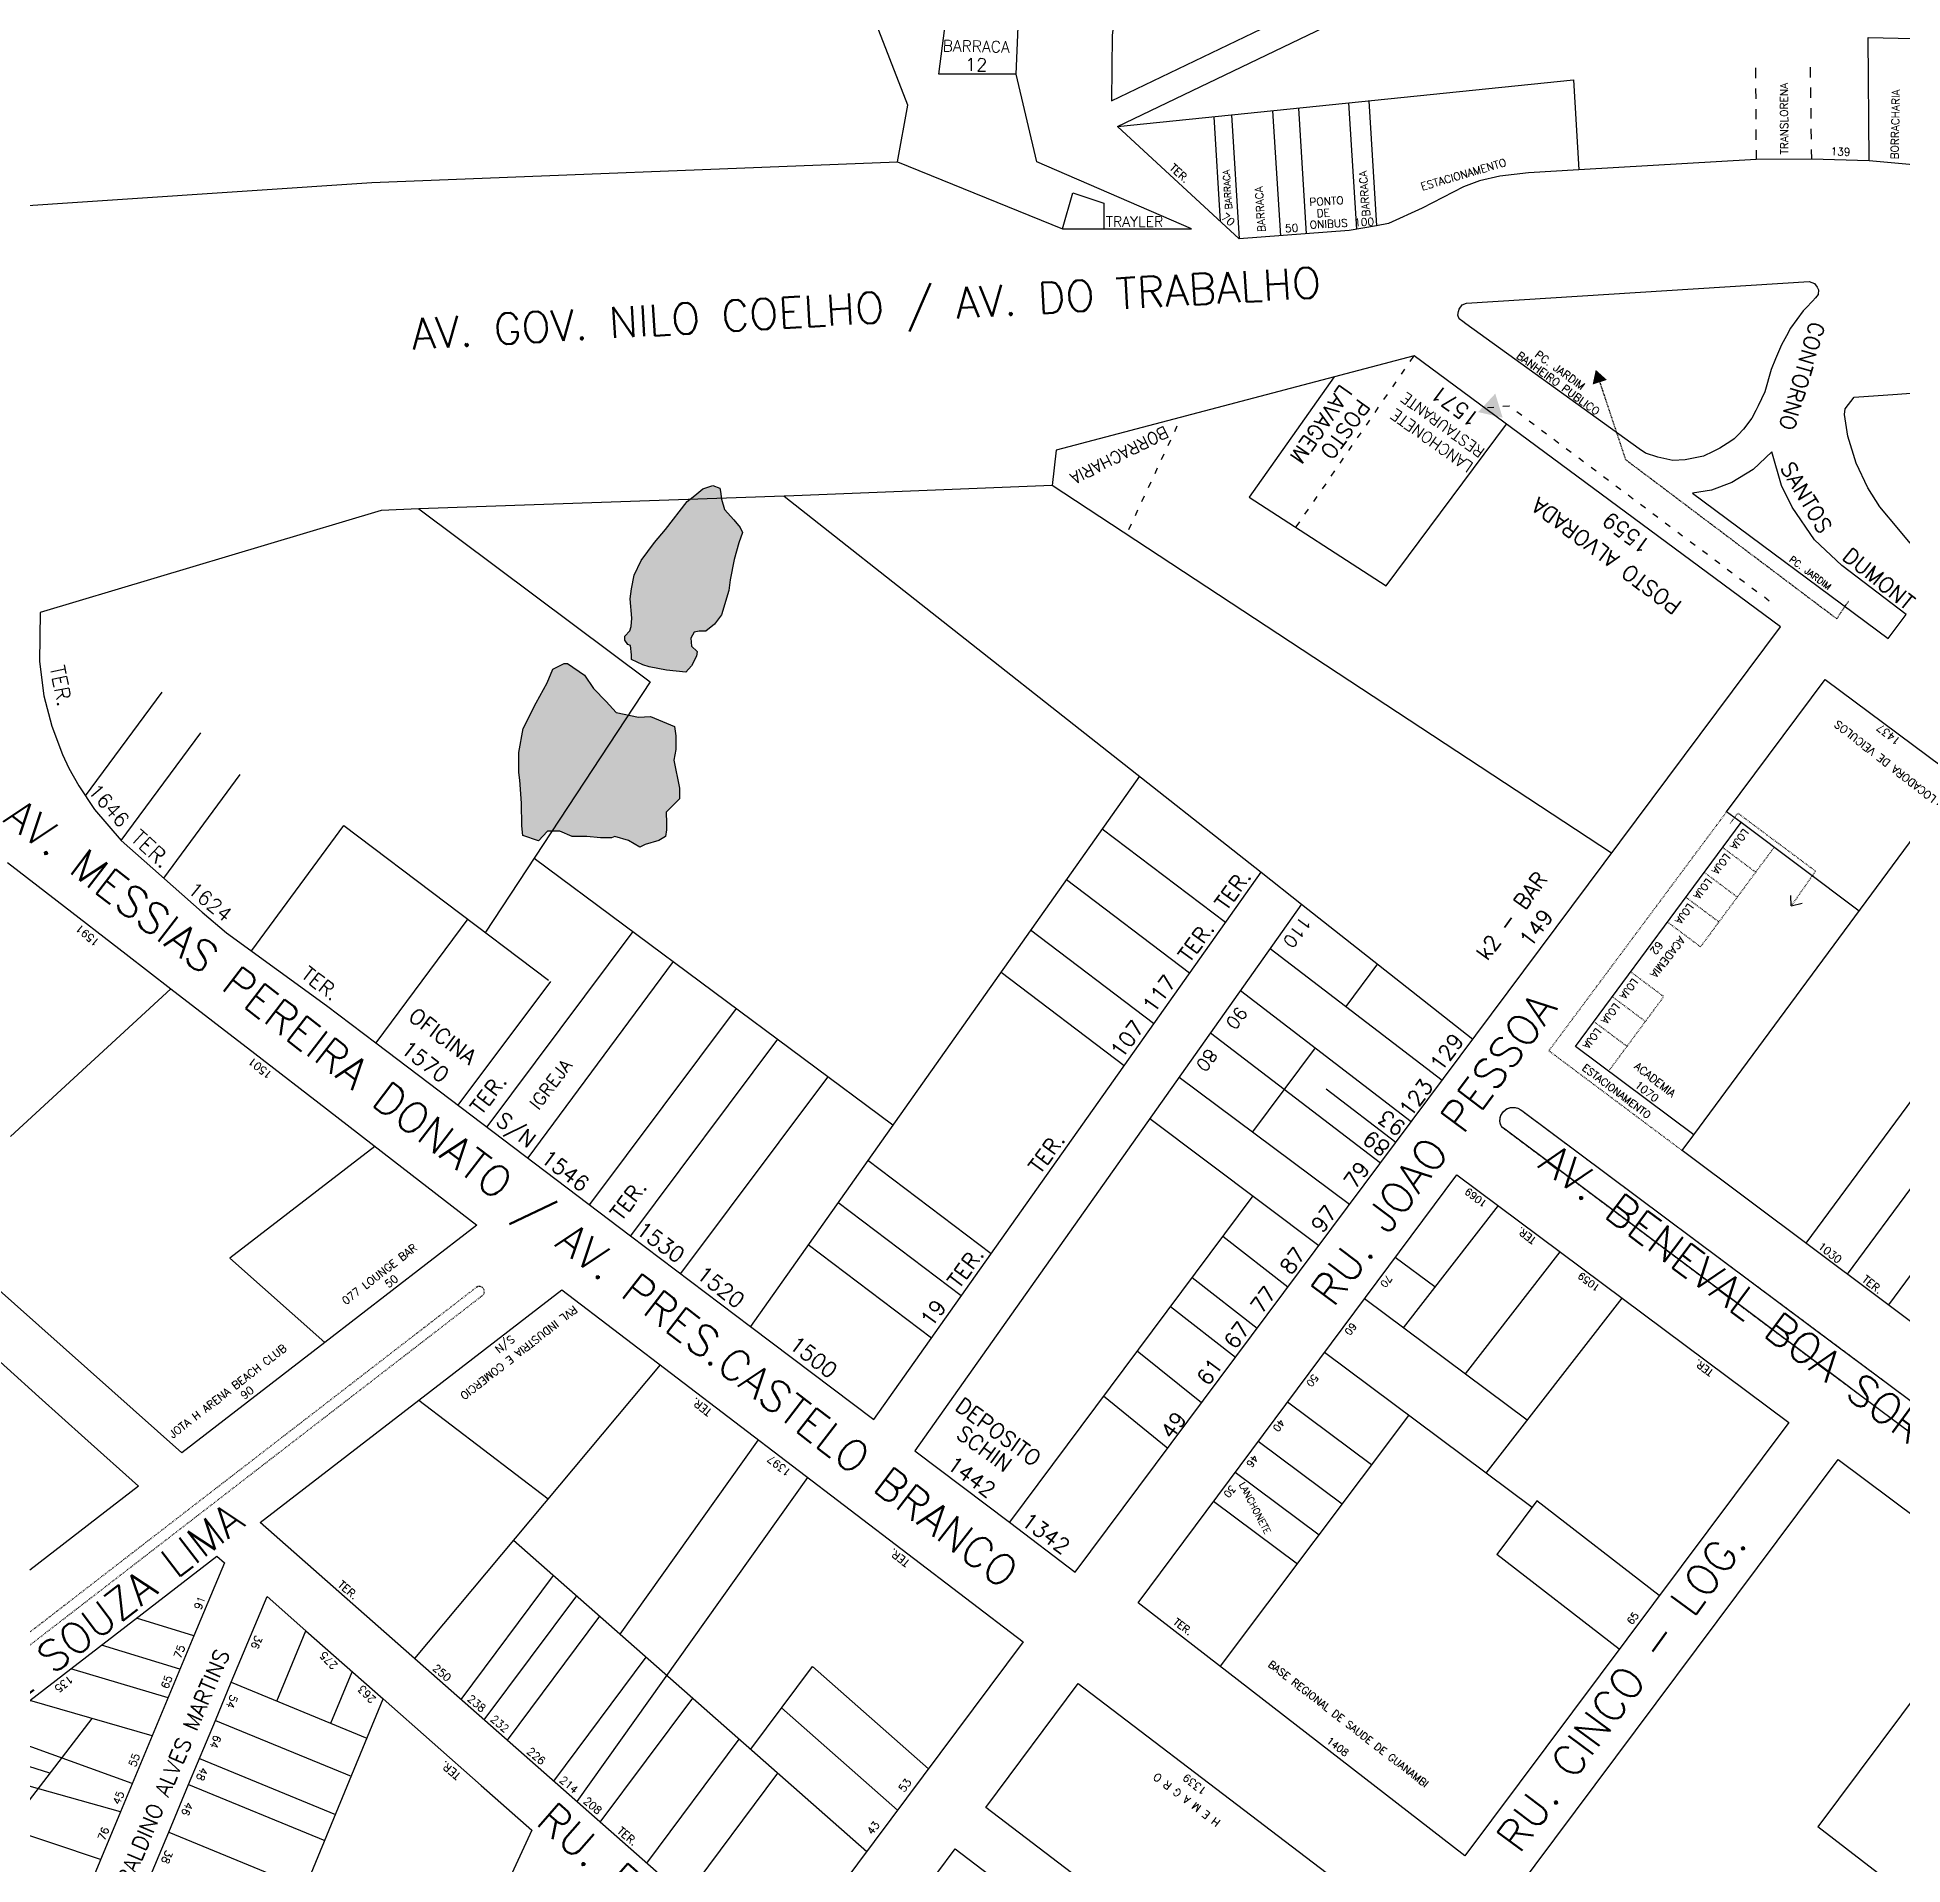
# Model space of a CAD drawing. Extents: x 714896 to 749292, y 8417558 to 8447149.
# Drawn here: x 738082.1 to 738444, y 8427568.7 to 8427923.2 of the extents above; entities that cross this region are included whole.
import ezdxf

# ---------------------------------------------------------------- set-up
doc = ezdxf.new("R2010")
doc.units = 0
doc.header["$MEASUREMENT"] = 0
doc.linetypes.add('ACAD_ISO03W100', pattern=[30, 12, -18])
doc.linetypes.add('DASHED', pattern=[0.75, 0.5, -0.25])
for name, color, linetype in [('LOTE', 7, 'CONTINUOUS'), ('NUM-PORTA', 7, 'CONTINUOUS'), ('QUADRA', 6, 'CONTINUOUS'), ('REFERENCIA', 7, 'CONTINUOUS'), ('TEXTO', 7, 'CONTINUOUS'), ('TEXTODERUA', 3, 'CONTINUOUS')]:
    doc.layers.add(name, color=color, linetype=linetype)
doc.styles.add('ROMANS', font='ROMANS.SHX', dxfattribs={"height": 1.5})

msp = doc.modelspace()

# ---------------------------------------------------------------- hatches: boundary and pattern name
at = {"layer": 'LOTE', "linetype": 'CONTINUOUS'}
msp.add_hatch(color=7, dxfattribs=at).paths.add_polyline_path([(738384.43, 8427858.65), (738383.82, 8427855.81), (738386.59, 8427856.71)])
h = msp.add_hatch(color=7, dxfattribs=at)
h.paths.add_polyline_path([(738364.94, 8427854.04), (738361.61, 8427850.46), (738366.37, 8427849.37)])
h.paths.add_polyline_path([(738362.14, 8427846.73), (738359.96, 8427853.84), (738358.76, 8427853.47), (738360.93, 8427846.36)], flags=9)
at = {"layer": 'REFERENCIA'}
h = msp.add_hatch(dxfattribs=at)
h.set_pattern_fill('FLEX', color=4, scale=2, style=0)
h.set_pattern_definition([(0, (738169.70916, 8427764.48604), (0, 0.5), [0.5, -0.5]), (45, (738170.20916, 8427764.48604), (3e-17, 0.5), [0.125, -0.4571068, 0.125, -0.7071068])])
h.paths.add_polyline_path([(738199.28, 8427821.65), (738197.92, 8427818.82), (738197.39, 8427816.19), (738197.13, 8427814.23), (738197.46, 8427810.47), (738197.34, 8427808.84), (738197.07, 8427808.01), (738196.1, 8427807), (738196.11, 8427806.19), (738196.68, 8427805.38), (738197.23, 8427805.21), (738197.38, 8427803.34), (738197.39, 8427802.49), (738199.6, 8427801.43), (738200.85, 8427801.07), (738204.17, 8427800.37), (738207.92, 8427800.04), (738209.03, 8427801.24), (738210, 8427803.14), (738210.14, 8427804), (738209.03, 8427805.03), (738208.89, 8427806.6), (738209.58, 8427807.8), (738210.55, 8427807.97), (738211.8, 8427807.97), (738213.47, 8427809.35), (738214.83, 8427811.13), (738216.29, 8427815.85), (738216.54, 8427817.95), (738217.31, 8427821.85), (738218.24, 8427825.11), (738218.91, 8427827.07), (738218.49, 8427828.05), (738217.23, 8427829.56), (738215.41, 8427831.57), (738214.84, 8427833.56), (738214.69, 8427835.04), (738214.54, 8427835.7), (738213.15, 8427836.21), (738211.22, 8427835.56), (738209.71, 8427834.26), (738208.2, 8427833.11), (738203.96, 8427827.7), (738201.89, 8427825.16)])
h = msp.add_hatch(dxfattribs=at)
h.set_pattern_fill('FLEX', color=4, scale=2, style=0)
h.set_pattern_definition([(0, (738154.87723, 8427725.4581), (0, 0.5), [0.5, -0.5]), (45, (738155.37723, 8427725.45808), (3e-17, 0.5), [0.125, -0.4571068, 0.125, -0.7071068])])
h.paths.add_polyline_path([(738196.8, 8427767.35), (738198.99, 8427766.04), (738200.07, 8427766.56), (738202.67, 8427767.35), (738203.97, 8427768.13), (738204.17, 8427769.43), (738204.17, 8427770.73), (738204.15, 8427772.82), (738206.73, 8427775.42), (738206.71, 8427777.5), (738205.58, 8427782.95), (738205.99, 8427785.03), (738205.97, 8427787.63), (738205.74, 8427789.44), (738201.07, 8427791.44), (738198.77, 8427791.3), (738194.43, 8427792.19), (738192.46, 8427794.31), (738190.04, 8427796.86), (738188.27, 8427799.42), (738184.97, 8427801.68), (738184.31, 8427801.66), (738182.14, 8427800.58), (738181.07, 8427797.95), (738178.93, 8427794.05), (738176.36, 8427789.1), (738175.53, 8427784.42), (738175.57, 8427780.53), (738175.72, 8427779.05), (738176.06, 8427774.58), (738176.1, 8427770.17), (738176.34, 8427768.35), (738179.39, 8427767.31), (738181.12, 8427769.15), (738183.51, 8427769.16), (738185.92, 8427768.11), (738188.75, 8427768.12), (738191.36, 8427767.87), (738193.53, 8427767.87), (738194.19, 8427768.13)])

# ---------------------------------------------------------------- linework, layer by layer
at = {"layer": 'LOTE', "color": 7}
for p, q in [((738437.45, 8427899.17), (738437.26, 8427923.14)), ((738437.26, 8427923.14), (738481.98, 8427922.1)), ((738415.41, 8427917.25), (738415.42, 8427915.25)), ((738426.02, 8427917.39), (738426.04, 8427915.39)), ((738291.64, 8427905.83, 522.86), (738380.1, 8427914.88, 523.26)), ((738380.1, 8427914.88), (738381.17, 8427897.45)), ((738415.44, 8427913.25), (738415.45, 8427911.25)), ((738426.07, 8427913.39), (738426.09, 8427911.39)), ((738336.48, 8427910.42), (738338, 8427885.93)), ((738340.4, 8427910.82), (738341.9, 8427886.62)), ((738310.35, 8427907.75), (738311.6, 8427887.46)), ((738313.8, 8427908.1), (738315.28, 8427884.07)), ((738321.76, 8427908.91), (738323.26, 8427884.67)), ((738326.74, 8427909.42), (738328.25, 8427885.04)), ((738415.46, 8427909.25), (738415.48, 8427907.25)), ((738426.12, 8427909.39), (738426.15, 8427907.39)), ((738415.49, 8427905.25), (738415.5, 8427903.25)), ((738426.17, 8427905.39), (738426.2, 8427903.39)), ((738415.52, 8427901.25), (738415.53, 8427899.46)), ((738426.22, 8427901.39), (738426.25, 8427899.53)), ((738333.72, 8427857.29), (738317.19, 8427833.95)), ((738343.8, 8427816.74), (738367.14, 8427848.1)), ((738227.01, 8427834.17), (738319.52, 8427761.23)), ((738387.49, 8427764.92), (738278.97, 8427836.24)), ((738317.19, 8427833.95), (738343.8, 8427816.74)), ((738156.16, 8427831.67), (738201, 8427798.16)), ((738201, 8427798.16), (738169.05, 8427749.55)), ((738295.94, 8427779.82), (738220.46, 8427673.11)), ((738178.49, 8427763.9), (738248.1, 8427712.18)), ((738327.38, 8427755.03), (738360.59, 8427728.85)), ((738165.68, 8427752.18), (738147.78, 8427728.11)), ((738197.63, 8427749.68), (738169.31, 8427711.82)), ((738205.46, 8427743.86), (738177.28, 8427705.78)), ((738321.28, 8427746.41), (738354.61, 8427720.84)), ((738342.12, 8427743.41), (738335.96, 8427735.15)), ((738181.66, 8427740.01), (738163.73, 8427716.04)), ((738315.5, 8427738.24), (738348.63, 8427712.82)), ((738217.7, 8427734.77), (738189.25, 8427696.73)), ((738225.73, 8427728.8), (738197.22, 8427690.7)), ((738309.72, 8427730.07), (738342.65, 8427704.8)), ((738329.98, 8427727.13), (738317.84, 8427710.86)), ((738235.41, 8427721.47), (738206.91, 8427683.37)), ((738303.64, 8427721.47), (738336.67, 8427696.79)), ((738332.15, 8427719.17), (738345.64, 8427708.81)), ((738297.95, 8427713.43), (738330.69, 8427688.77)), ((738317.91, 8427698.4), (738270.7, 8427635.1)), ((738312.11, 8427690.62), (738324.72, 8427680.76)), ((738306.13, 8427682.6), (738318.74, 8427672.74)), ((738301.95, 8427676.99), (738314.55, 8427667.13)), ((738295.51, 8427668.37), (738307.98, 8427658.31)), ((738202.95, 8427665.64), (738155.33, 8427608.68)), ((738156.16, 8427658.8), (738181.24, 8427639.68)), ((738288.98, 8427659.61), (738301.4, 8427649.49)), ((738348.13, 8427655.84, 0.82), (738311.59, 8427607.17)), ((738373.03, 8427639.26), (738365.22, 8427628.86, -0.17)), ((738396.75, 8427620.89), (738373.03, 8427639.26)), ((738388.97, 8427610.48), (738365.22, 8427628.86, 0.34)), ((738463.05, 8427623.7), (738427.51, 8427576.02, 3.28))]:
    msp.add_line(p, q, dxfattribs=at)
at = {"layer": 'LOTE', "color": 7, "linetype": 'ACAD_ISO03W100', "ltscale": 0.1}
for p, q in [((738326.32, 8427828.17), (738349.19, 8427861.37)), ((738293.86, 8427827.69), (738304.04, 8427849.46))]:
    msp.add_line(p, q, dxfattribs=at)
at = {"layer": 'LOTE', "color": 7}
for points in [[(738249, 8427899), (738251, 8427910), (738244, 8427928), (738258.8, 8427998.44), (738275, 8428040)], [(738272, 8427916), (738257, 8427916), (738260, 8427939), (738273, 8427939)], [(738281, 8427886), (738283, 8427893), (738289, 8427891), (738289, 8427886)], [(738108.03, 8427738.61), (738076.94, 8427709.95)], [(738147.61, 8427708.03), (738119.49, 8427686.32)], [(738137.89, 8427669.97), (738119.49, 8427686.32)], [(738195.22, 8427613.38), (738222.04, 8427651.09)], [(738186.84, 8427580.91), (738231.58, 8427643.82)], [(738174.51, 8427631.63), (738243.04, 8427571.24)], [(738164.33, 8427600.75), (738182.27, 8427624.79)], [(738168.83, 8427596.78), (738186.77, 8427620.83)], [(738112.51, 8427613.06), (738101.36, 8427616.5)], [(738173.33, 8427592.81), (738191.27, 8427616.86)], [(738109.81, 8427606.6), (738094.61, 8427611.29)], [(738107.5, 8427601.06), (738088.62, 8427606.66)], [(738182.34, 8427584.88), (738200.27, 8427608.93)], [(738220.53, 8427591.08), (738232.49, 8427607.11)], [(738232.49, 8427607.11), (738254.99, 8427587.27)], [(738104.42, 8427593.67), (738080.71, 8427600.55)], [(738191.34, 8427576.95), (738209.28, 8427600.99)], [(738226.51, 8427599.09), (738249.02, 8427579.26)], [(738092.74, 8427597.06), (738064.54, 8427560.38)], [(738084.56, 8427586.43), (738068.83, 8427591.39)], [(738100.57, 8427584.44), (738072.79, 8427594.44)], [(738200.34, 8427569.01), (738218.28, 8427593.06)], [(738098.26, 8427578.91), (738064.88, 8427588.33)], [(738207.85, 8427562.4), (738225.78, 8427586.45)], [(738094.42, 8427569.68), (738056.96, 8427582.22)], [(738107.65, 8427575.02), (738166.67, 8427550.67)]]:
    msp.add_lwpolyline(points, dxfattribs=at)
at = {"layer": 'LOTE', "color": 7, "linetype": 'DASHED', "ltscale": 0.3}
msp.add_lwpolyline([(738433.46, 8427813.81), (738431.16, 8427810.37), (738390.27, 8427841.19), (738385.11, 8427856.68)], dxfattribs=at)
at = {"layer": 'LOTE', "color": 7, "linetype": 'ACAD_ISO03W100', "ltscale": 0.1, "flags": 128}
for points in [[(738367.63, 8427851.62), (738362.9, 8427851.23)], [(738418.09, 8427813.81), (738367.63, 8427851.62)]]:
    msp.add_lwpolyline(points, dxfattribs=at)
at = {"layer": 'LOTE', "color": 7, "flags": 128}
for points in [[(738091.48, 8427776), (738106.34, 8427796.11)], [(738098.44, 8427767.37), (738113.85, 8427788.22)], [(738106.66, 8427760.06), (738121.52, 8427780.16)], [(738123.73, 8427746.04), (738141.63, 8427770.27)], [(738141.63, 8427770.27), (738181.32, 8427740.28)], [(738312.59, 8427751.43), (738288.67, 8427769.53)], [(738305.66, 8427741.64), (738281.74, 8427759.74)], [(738298.67, 8427731.88), (738274.81, 8427749.94)], [(738292.97, 8427723.67), (738269.1, 8427741.73)], [(738267.14, 8427687.18), (738243.22, 8427705.28)], [(738261.37, 8427679.01), (738237.44, 8427697.12)], [(738365.47, 8427696.54), (738347.06, 8427672.85)], [(738255.59, 8427670.85), (738231.67, 8427688.95)], [(738353.2, 8427680.75), (738345.52, 8427686.48)], [(738377.49, 8427687.57), (738359.08, 8427663.88)], [(738371.11, 8427654.91), (738339.55, 8427678.45)], [(738389.51, 8427678.6), (738363.13, 8427644.65)], [(738372.07, 8427637.98), (738331.79, 8427668.02)], [(738340.92, 8427646.24), (738324.63, 8427658.4)], [(738335.25, 8427638.62), (738318.96, 8427650.77)], [(738330.78, 8427632.6), (738314.49, 8427644.75)], [(738326.6, 8427626.98), (738310.31, 8427639.14)]]:
    msp.add_lwpolyline(points, dxfattribs=at)
at = {"layer": 'LOTE', "color": 7, "linetype": 'CONTINUOUS', "flags": 128}
for points in [[(738403.42, 8427710.25), (738454.58, 8427779.48)], [(738435.54, 8427753.66), (738412.61, 8427770.82)], [(738478.65, 8427761.57), (738425.19, 8427689.24)], [(738431.96, 8427748.84), (738431.94, 8427748.85)], [(738494.69, 8427749.63), (738441.2, 8427677.26)], [(738459.94, 8427719.44), (738433.19, 8427683.25)]]:
    msp.add_lwpolyline(points, dxfattribs=at)
at = {"layer": 'LOTE', "color": 7, "linetype": 'ACAD_ISO03W100', "ltscale": 0.01, "flags": 128}
for points in [[(738401.17, 8427707.22), (738375.33, 8427726.56), (738409.81, 8427772.92)], [(738404.75, 8427746.72), (738419.02, 8427766.02)], [(738415.45, 8427761.2), (738409.05, 8427765.99)], [(738411.87, 8427756.39), (738405.48, 8427761.17)], [(738408.29, 8427751.57), (738401.91, 8427756.34)], [(738404.71, 8427746.76), (738398.35, 8427751.52)], [(738397.54, 8427737.13), (738391.21, 8427741.87)], [(738386.92, 8427722.6), (738397.62, 8427737.07)], [(738393.96, 8427732.32), (738387.65, 8427737.04)], [(738390.38, 8427727.5), (738384.08, 8427732.22)]]:
    msp.add_lwpolyline(points, dxfattribs=at)
at = {"layer": 'LOTE', "color": 5, "linetype": 'ACAD_ISO03W100', "ltscale": 0.01, "flags": 128}
msp.add_lwpolyline([(738410.56, 8427770.72), (738411.98, 8427772.67), (738427.07, 8427761.41), (738422.36, 8427754.7)], dxfattribs=at)
at = {"layer": 'LOTE', "color": 5, "linetype": 'CONTINUOUS', "flags": 128}
for points in [[(738422.36, 8427754.7), (738422.24, 8427756.7)], [(738422.36, 8427754.7), (738424.48, 8427755.17)]]:
    msp.add_lwpolyline(points, dxfattribs=at)
at = {"layer": 'LOTE', "color": 7, "linetype": 'ACAD_ISO03W100', "ltscale": 0.005, "elevation": 537.31}
msp.add_lwpolyline([(738542.82, 8427579.81), (738438.96, 8427657.31), (738428.77, 8427664.91), (738366.53, 8427711.53), (738366.23, 8427711.75), (738365.97, 8427712.29), (738365.85, 8427712.94), (738365.89, 8427713.58), (738366.01, 8427713.99), (738366.45, 8427714.73), (738367.26, 8427715.36), (738367.94, 8427715.57), (738368.65, 8427715.59), (738368.98, 8427715.53), (738369.29, 8427715.43), (738369.74, 8427715.2), (738370.06, 8427714.95), (738431.17, 8427669.36), (738441.54, 8427661.62), (738545.92, 8427583.74)], dxfattribs=at)
msp.add_lwpolyline([(738366.23, 8427711.75), (738366.23, 8427711.75), (738366.23, 8427711.75)], close=True, dxfattribs=at)
at = {"layer": 'LOTE', "color": 7, "linetype": 'ACAD_ISO03W100', "ltscale": 0.01}
msp.add_lwpolyline([(738074.49, 8427606.49), (738111.78, 8427635.28), (738168.31, 8427678.95), (738168.31, 8427678.95), (738168.49, 8427679.07), (738168.67, 8427679.26), (738168.78, 8427679.46), (738168.85, 8427679.68), (738168.86, 8427679.88), (738168.82, 8427680.13), (738168.72, 8427680.36), (738168.58, 8427680.54), (738168.4, 8427680.69), (738168.19, 8427680.79), (738167.98, 8427680.84), (738167.74, 8427680.84), (738167.51, 8427680.79), (738167.32, 8427680.69), (738110.55, 8427636.86), (738073.5, 8427608.23)], dxfattribs=at)
at = {"layer": 'LOTE', "color": 7, "elevation": 523.22}
for points in [[(738128.59, 8427600.43), (738134.2, 8427614.06)], [(738139.08, 8427596.11), (738143.2, 8427606.12)], [(738119.77, 8427604.06), (738146.07, 8427593.22)], [(738122.68, 8427536.38), (738149.2, 8427600.83)], [(738116.69, 8427596.68), (738142.99, 8427585.84)], [(738113.61, 8427589.3), (738140, 8427578.42)], [(738111.5, 8427584.25), (738137.9, 8427573.37)]]:
    msp.add_lwpolyline(points, dxfattribs=at)
at = {"layer": 'LOTE', "color": 7, "elevation": 533.16, "flags": 128}
msp.add_lwpolyline([(738475.23, 8427539.23), (738427.51, 8427576.02)], dxfattribs=at)
at = {"layer": 'QUADRA', "color": 6}
for points in [[(738249, 8427899), (738281, 8427886), (738306, 8427886), (738276, 8427899), (738272, 8427916), (738273, 8427939), (738287, 8427978), (738318, 8428036), (738299, 8428058), (738279, 8428077), (738207, 8428164), (738161, 8428178), (738146.09, 8428161.49), (738133, 8428147), (738126, 8428140), (738105, 8428119), (738099, 8428114), (738002, 8428193), (737912, 8428095), (737804.78, 8427987.78), (737937.17, 8427887.22), (737997, 8427885), (738147, 8427895)], [(738415.49, 8427850.78), (738414.73, 8427849.27), (738414.73, 8427849.27), (738413.09, 8427847.13), (738412.04, 8427846.03), (738411.29, 8427845.24), (738410.66, 8427844.83), (738408.5, 8427843.43), (738407.2, 8427842.82), (738405.33, 8427841.93), (738404.03, 8427841.67), (738401.75, 8427841.21), (738399.4, 8427841.1), (738396.47, 8427841.69), (738394.05, 8427842.49), (738392.87, 8427843.32), (738392.87, 8427843.32), (738359.24, 8427867.6), (738358.64, 8427868.04), (738357.93, 8427868.56), (738357.67, 8427869.26), (738357.81, 8427869.95), (738357.91, 8427870.44), (738358.52, 8427871.26), (738359.35, 8427871.56), (738425.83, 8427875.8), (738426.87, 8427875.43), (738427.4, 8427874.71), (738427.65, 8427874.19), (738427.54, 8427873.24), (738427.06, 8427872.59), (738426.5, 8427872), (738425.25, 8427870.69), (738424.69, 8427870.11), (738422.23, 8427866.71), (738421.41, 8427865.23), (738420.44, 8427863.49), (738419.28, 8427860.81), (738418.42, 8427858.73), (738417.21, 8427854.38), (738416.59, 8427853.05), (738415.94, 8427851.66), (738415.49, 8427850.78)], [(738403.2, 8427834.72), (738441.12, 8427806.51), (738444.63, 8427811.19), (738432.18, 8427820.73), (738432.18, 8427820.73), (738426.87, 8427825.69), (738422.5, 8427831.99), (738420.45, 8427836.2), (738418.57, 8427842.75), (738414.98, 8427839.34), (738410.82, 8427836.83), (738406.87, 8427835.34), (738403.2, 8427834.72)], [(738357.45, 8427702.52), (738421.85, 8427654.48), (738359.03, 8427570.43), (738295.68, 8427619.48), (738357.45, 8427702.52)], [(738273.39, 8427611.94), (738225.1, 8427547.19), (738125.4, 8427635.06), (738156.16, 8427658.8), (738183.86, 8427680.19), (738183.86, 8427680.19)], [(738431.47, 8427647.3), (738535.14, 8427569.82), (738471.71, 8427483.78), (738368.64, 8427563.25), (738431.47, 8427647.3)], [(738086.72, 8427551.22), (738084.5, 8427552.13), (738073.16, 8427556.82), (738061.76, 8427561.53), (738053.19, 8427565.07), (738041.13, 8427570), (738049.32, 8427576.32), (738064.88, 8427588.33), (738080.71, 8427600.55), (738088.62, 8427606.66), (738102.46, 8427617.34), (738116.97, 8427628.55), (738118.43, 8427627.25), (738112.52, 8427613.09), (738104.42, 8427593.67), (738098.26, 8427578.91), (738090.57, 8427560.45), (738086.72, 8427551.22)], [(738284.04, 8427603.83), (738284.04, 8427603.83), (738356.35, 8427548.71), (738396.11, 8427518.4), (738377.81, 8427494.63), (738266.14, 8427579.75)], [(738371.71, 8427486.7), (738340.2, 8427445.76), (738285.6, 8427493.88), (738235.26, 8427538.24), (738260.17, 8427571.73), (738371.71, 8427486.7)]]:
    msp.add_lwpolyline(points, close=True, dxfattribs=at)
at = {"layer": 'QUADRA', "color": 6, "linetype": 'CONTINUOUS'}
for points in [[(738337.39, 8427933.39), (738300.29, 8427966.98), (738295.1, 8427954.51), (738293.72, 8427949.07), (738290.61, 8427923.49), (738290.51, 8427910.83), (738337.39, 8427933.39)], [(738319.52, 8427761.23), (738327.38, 8427755.03), (738252.36, 8427648.98), (738270.7, 8427635.1), (738283.46, 8427625.45), (738283.46, 8427625.45), (738420.23, 8427808.83), (738349.19, 8427861.37), (738279.78, 8427843.05), (738278.97, 8427836.24), (738228.91, 8427834.24), (738156.16, 8427831.67), (738148.86, 8427831.39), (738082.68, 8427811.58), (738082.54, 8427802.07), (738083.44, 8427795.41), (738084.95, 8427789.55), (738087.03, 8427784.02), (738088.29, 8427781.37), (738090.18, 8427777.94), (738093.22, 8427773.4), (738098.44, 8427767.37), (738102.9, 8427763.4), (738114.09, 8427753.45), (738118.87, 8427749.47), (738138.22, 8427735.34), (738147.78, 8427728.11), (738197.22, 8427690.7), (738220.46, 8427673.11), (738244.39, 8427655.01)]]:
    msp.add_lwpolyline(points, close=True, dxfattribs=at)
msp.add_lwpolyline([(738447.41, 8427898.29), (738437.45, 8427899.17), (738426.25, 8427899.53), (738415.53, 8427899.46), (738381.17, 8427897.45), (738371.4, 8427896.88), (738365.82, 8427896.25), (738361.91, 8427895.29), (738358.77, 8427894.17), (738350.76, 8427890.03), (738344.24, 8427887.02), (738341.9, 8427886.62), (738336.6, 8427885.66), (738315.28, 8427884.07), (738291.64, 8427905.83), (738346.26, 8427932.11)], dxfattribs=at)
at = {"layer": 'QUADRA', "color": 6}
msp.add_lwpolyline([(738445.39, 8427825.01), (738443.19, 8427827.66), (738439.51, 8427832.08), (738437.22, 8427835.78), (738434.93, 8427840.52), (738433.35, 8427845.8), (738432.65, 8427850.01), (738432.82, 8427851.07), (738434.58, 8427853.35), (738442.97, 8427853.94), (738448.95, 8427854.37)], dxfattribs=at)
at = {"layer": 'QUADRA', "color": 6, "flags": 128}
msp.add_lwpolyline([(738412.61, 8427770.82), (738409.81, 8427772.92), (738409.81, 8427772.92), (738428.91, 8427798.59), (738428.91, 8427798.59), (738607.45, 8427665.71), (738553.28, 8427593.36), (738401.17, 8427707.22), (738401.17, 8427707.22), (738403.42, 8427710.25), (738380.52, 8427727.39), (738380.52, 8427727.39), (738412.61, 8427770.82)], close=True, dxfattribs=at)
at = {"layer": 'QUADRA'}
for points in [[(738076.38, 8427763.06), (738085.97, 8427755.65), (738099.35, 8427745.32), (738108.03, 8427738.61), (738124.31, 8427726.03), (738138.21, 8427715.3), (738151.41, 8427705.09), (738167.39, 8427692.74), (738157.51, 8427685.12), (738137.89, 8427669.97), (738110.19, 8427648.58), (738059.37, 8427693.76)], [(738070.1, 8427670.54), (738082.41, 8427659.46), (738091.34, 8427651.42), (738101.77, 8427642.08), (738093.84, 8427635.96), (738080.72, 8427625.83)]]:
    msp.add_lwpolyline(points, dxfattribs=at)
at = {"layer": 'QUADRA', "color": 6, "elevation": 537.31}
msp.add_lwpolyline([(738542.82, 8427579.81), (738438.96, 8427657.31), (738428.77, 8427664.91), (738366.53, 8427711.53), (738366.23, 8427711.75), (738365.97, 8427712.29), (738365.85, 8427712.94), (738365.89, 8427713.58), (738366.01, 8427713.99), (738366.45, 8427714.73), (738367.26, 8427715.36), (738367.94, 8427715.57), (738368.65, 8427715.59), (738368.98, 8427715.53), (738369.29, 8427715.43), (738369.74, 8427715.2), (738370.06, 8427714.95), (738431.17, 8427669.36), (738441.54, 8427661.62), (738545.92, 8427583.74)], dxfattribs=at)
at = {"layer": 'QUADRA', "color": 6, "elevation": 523.22}
msp.add_lwpolyline([(738154.11, 8427523.43), (738146.2, 8427526.69), (738137.47, 8427530.29), (738130.07, 8427533.33), (738122.68, 8427536.38), (738115.28, 8427539.43), (738106.26, 8427543.15), (738096.1, 8427547.33), (738101.72, 8427560.81), (738107.65, 8427575.02), (738111.5, 8427584.25), (738116.69, 8427596.68), (738119.77, 8427604.06), (738126.7, 8427620.68), (738134.2, 8427614.06), (738149.2, 8427600.83), (738168.26, 8427584.02), (738178.06, 8427575.38), (738173.8, 8427566.13), (738169.59, 8427557.01), (738166.67, 8427550.67), (738162.62, 8427541.89), (738158.3, 8427532.51), (738154.11, 8427523.43)], close=True, dxfattribs=at)
at = {"layer": 'REFERENCIA', "elevation": 518.35}
msp.add_lwpolyline([(738207.92, 8427800.04), (738204.17, 8427800.37), (738200.85, 8427801.07), (738199.6, 8427801.43), (738197.39, 8427802.49), (738197.38, 8427803.34), (738197.23, 8427805.21), (738196.68, 8427805.38), (738196.11, 8427806.19), (738196.1, 8427807), (738197.07, 8427808.01), (738197.34, 8427808.84), (738197.46, 8427810.47), (738197.13, 8427814.23), (738197.39, 8427816.19), (738197.92, 8427818.82), (738199.28, 8427821.65), (738201.89, 8427825.16), (738203.96, 8427827.7), (738208.2, 8427833.11), (738209.71, 8427834.26), (738211.22, 8427835.56), (738213.15, 8427836.21), (738214.54, 8427835.7), (738214.69, 8427835.04), (738214.84, 8427833.56), (738215.41, 8427831.57), (738217.23, 8427829.56), (738218.49, 8427828.05), (738218.91, 8427827.07), (738218.24, 8427825.11), (738217.31, 8427821.85), (738216.54, 8427817.95), (738216.29, 8427815.85), (738214.83, 8427811.13), (738213.47, 8427809.35), (738211.8, 8427807.97), (738210.55, 8427807.97), (738209.58, 8427807.8), (738208.89, 8427806.6), (738209.03, 8427805.03), (738210.14, 8427804), (738210, 8427803.14), (738209.03, 8427801.24), (738207.92, 8427800.04)], close=True, dxfattribs=at)
at = {"layer": 'REFERENCIA', "elevation": 518.99}
msp.add_lwpolyline([(738198.99, 8427766.04), (738196.8, 8427767.35), (738194.19, 8427768.13), (738193.53, 8427767.87), (738191.36, 8427767.87), (738188.75, 8427768.12), (738185.92, 8427768.11), (738183.51, 8427769.16), (738181.12, 8427769.15), (738179.39, 8427767.31), (738176.34, 8427768.35), (738176.1, 8427770.17), (738176.06, 8427774.58), (738175.72, 8427779.05), (738175.57, 8427780.53), (738175.53, 8427784.42), (738176.36, 8427789.1), (738178.93, 8427794.05), (738181.07, 8427797.95), (738182.14, 8427800.58), (738184.31, 8427801.66), (738184.97, 8427801.68), (738188.27, 8427799.42), (738190.04, 8427796.86), (738192.46, 8427794.31), (738194.43, 8427792.19), (738198.77, 8427791.3), (738201.07, 8427791.44), (738205.74, 8427789.44), (738205.97, 8427787.63), (738205.99, 8427785.03), (738205.58, 8427782.95), (738206.71, 8427777.5), (738206.73, 8427775.42), (738204.15, 8427772.82), (738204.17, 8427770.73), (738204.17, 8427769.43), (738203.97, 8427768.13), (738202.67, 8427767.35), (738200.07, 8427766.56), (738198.99, 8427766.04)], dxfattribs=at)

# ---------------------------------------------------------------- texts
at = {"layer": 'NUM-PORTA', "color": 7, "style": 'ROMANS'}
for s, height, rotation, p in [('12', 2.5, 358.8207, (738262.08, 8427916.65)), ('139', 1.5, 358.2313, (738429.96, 8427900.29)), ('70', 1.5, 319.5056, (738311.65, 8427888.07)), ('100', 1.5, 3.087, (738337.61, 8427886.47)), ('50', 1.5, 3.087, (738324.2, 8427885.34)), ('1571', 3, 143.5471, (738362.21, 8427849.75)), ('1559', 3, 143.5471, (738395.43, 8427825.18)), ('1437', 1.5, 141.8846, (738443.69, 8427786.92)), ('1591', 1.5, 139.6326, (738094.34, 8427747.82)), ('110', 2.5, 233.3611, (738327.44, 8427752.89)), ('149', 3, 53.3611, (738371.78, 8427746.4)), ('117', 3, 53.9397, (738298.7, 8427733.63)), ('107', 3, 53.9397, (738292.48, 8427724.83)), ('90', 2.5, 233.3611, (738315.05, 8427735.36)), ('129', 3, 53.3611, (738354.43, 8427722.3)), ('80', 2.5, 233.3611, (738309.27, 8427727.19)), ('123', 3, 53.3611, (738348.47, 8427713.48)), ('93', 3, 143.3611, (738347.8, 8427712.22)), ('89', 3, 143.3611, (738344.84, 8427708.26)), ('79', 3, 53.3611, (738337.72, 8427699.52)), ('1069', 1.389, 142.3113, (738363.48, 8427697.17)), ('97', 3, 53.3611, (738331.37, 8427691)), ('1530', 3, 323.8223, (738197.98, 8427691.28)), ('87', 3, 53.9397, (738325.34, 8427682.89)), ('1520', 3, 322.1318, (738209.7, 8427682.72)), ('70', 1.389, 232.3113, (738343.98, 8427683.23)), ('1059', 1.389, 142.3113, (738385.4, 8427680.82)), ('19', 3, 53.9397, (738255.62, 8427672.72)), ('77', 3, 53.9397, (738319.64, 8427675.32)), ('S/N', 1.5, 217.9897, (738174.01, 8427671.51)), ('67', 3, 53.9397, (738314.49, 8427668.43)), ('60', 1.389, 232.3113, (738337.07, 8427673.95)), ('1500', 3, 322.1318, (738227.68, 8427669.12)), ('61', 3, 53.9397, (738309.22, 8427661.35)), ('50', 1.389, 232.3113, (738329.65, 8427663.96)), ('49', 3, 54.1607, (738302.23, 8427650.99)), ('40', 1.389, 232.3113, (738323.17, 8427655.25)), ('1397', 1.5, 141.8443, (738228.51, 8427645.05)), ('1442', 3, 323.4692, (738258.3, 8427645.76)), ('46', 1.389, 232.3113, (738318.02, 8427648.33)), ('30', 1.389, 232.3113, (738313.63, 8427642.44)), ('1342', 3, 323.4692, (738272.76, 8427634.82)), ('65', 1.389, 52.3113, (738391.43, 8427615.11)), ('36', 1.5, 247.5054, (738124.49, 8427613.31)), ('275', 1.5, 134.1708, (738140.52, 8427607.43)), ('250', 1.5, 319.3517, (738158.69, 8427606.59)), ('263', 1.5, 134.1708, (738147.94, 8427600.88)), ('54', 1.5, 247.5054, (738119.68, 8427601.77)), ('238', 1.5, 319.3517, (738165.41, 8427600.66)), ('232', 1.5, 319.3517, (738169.91, 8427596.7)), ('64', 1.5, 247.5054, (738116.5, 8427593.99)), ('226', 1.5, 319.3517, (738176.98, 8427590.46)), ('1408', 1.389, 322.3113, (738332.07, 8427592.48)), ('48', 1.5, 247.5054, (738113.89, 8427587.74)), ('214', 1.5, 319.3517, (738183.31, 8427584.89)), ('53', 1.5, 52.6515, (738250.27, 8427582.62)), ('1339', 1.5, 141.655, (738309.11, 8427583.27)), ('46', 1.5, 247.5054, (738111, 8427580.96)), ('208', 1.5, 319.3517, (738187.92, 8427580.83)), ('43', 1.5, 52.6515, (738244.1, 8427574.34)), ('38', 1.5, 247.5054, (738107.11, 8427571.64))]:
    msp.add_text(s, height=height, rotation=rotation, dxfattribs=at).set_placement(p)
at = {"layer": 'NUM-PORTA', "style": 'ROMANS'}
for s, height, rotation, p in [('1646', 2.8, 311.2468, (738091.81, 8427776.88)), ('1624', 2.8, 320.6978, (738111.02, 8427757.44)), ('62', 1.5, 232.3915, (738396.45, 8427747.95)), ('1501', 1.5, 141.6084, (738127.85, 8427722.16)), ('1570', 3, 322.2718, (738152.38, 8427726.43)), ('1070', 1.5, 321.8846, (738391.86, 8427719.66)), ('S/N', 3, 322.8558, (738170.84, 8427712.52)), ('1546', 3, 322.8558, (738179.54, 8427705.21)), ('1030', 1.5, 321.8846, (738427.37, 8427688.39)), ('50', 1.5, 37.8106, (738150.26, 8427680.48)), ('90', 1.5, 37.8106, (738122.29, 8427658.88)), ('91', 1.5, 68.7186, (738113.88, 8427618)), ('75', 1.5, 68.7186, (738109.94, 8427608.54)), ('135', 1.5, 218.4183, (738088.35, 8427605.51)), ('65', 1.5, 68.7186, (738107.48, 8427602.65)), ('55', 1.5, 68.7186, (738101.18, 8427587.52)), ('45', 1.5, 68.7186, (738098.12, 8427580.2)), ('76', 1.5, 68.7186, (738095.21, 8427573.21))]:
    msp.add_text(s, height=height, rotation=rotation, dxfattribs=at).set_placement(p)
at = {"layer": 'TEXTO', "style": 'ROMANS'}
for s, height, rotation, p in [('BARRACA', 2.2, 358.8207, (738257.73, 8427920.44)), ('TRANSLORENA', 1.5, 90.2039, (738421.74, 8427900.42)), ('BORRACHARIA', 1.5, 88.874, (738443.13, 8427899.47)), ('TER.', 1.5, 317.3505, (738301.62, 8427897.66)), ('ESTACIONAMENTO', 1.5, 16.3872, (738350.74, 8427893.41)), ('BARRACA', 1.3, 93.8351, (738313.89, 8427889.84)), ('BARRACA', 1.5, 94.4256, (738340.66, 8427888.45)), ('BARRACA', 1.5, 93.8351, (738320.38, 8427885.43)), ('PONTO', 1.5, 3.087, (738328.93, 8427890.45)), ('TRAYLER', 2, 359.9311, (738289.4, 8427886.41)), ('ONIBUS', 1.5, 3.087, (738328.98, 8427886.03)), ('  DE', 1.5, 3.087, (738328.26, 8427888.15)), ('BANHEIRO PUBLICO', 1.4951, 324.0109, (738368.91, 8427861.08)), ('PC. JARDIM ', 1.4951, 324.0109, (738372.49, 8427861.3)), ('LAVAGEM', 3, 234.7648, (738334.93, 8427856.02)), ('POSTO', 3, 234.4104, (738338.4, 8427853.26)), ('RESTAURANTE', 2.1, 143.9437, (738363.06, 8427843.21)), ('LANCHONETE', 2.2, 144.5461, (738360.85, 8427840.41)), ('BORRACHARIA', 2.3, 206.9647, (738300.78, 8427847.83)), ('POSTO ALVORADA', 3, 143.5058, (738401.32, 8427813.46)), ('PC. JARDIM ', 1.2675, 323.1642, (738421.82, 8427821.63)), ('TER.', 2.8, 281.4013, (738084.58, 8427800.97)), ('LOCADORA DE VEICULOS', 1.5, 141.8846, (738450.61, 8427775.73)), ('TER.', 3, 317.5008, (738100.04, 8427767.51)), ('LOJA', 1.4, 232.3915, (738413.1, 8427769.76)), ('LOJA', 1.4, 232.3915, (738409.53, 8427764.93)), ('k2 - BAR', 3, 53.5058, (738363.4, 8427743.84)), ('LOJA', 1.4, 232.3915, (738405.96, 8427760.11)), ('LOJA', 1.4, 232.3915, (738402.4, 8427755.28)), ('ACADEMIA', 1.5, 232.3915, (738400.66, 8427748.91)), ('TER.', 2.8, 322.2718, (738133.05, 8427740.97)), ('LOJA', 1.4, 232.3915, (738391.64, 8427740.73)), ('OFICINA', 3, 322.8558, (738153.86, 8427732.77)), ('LOJA', 1.4, 232.3915, (738388.07, 8427735.9)), ('LOJA', 1.4, 232.3915, (738384.51, 8427731.08)), ('IGREJA', 2.5, 52.8558, (738179.38, 8427714.93)), ('ESTACIONAMENTO', 1.4, 322.8771, (738381.66, 8427722.97)), ('ACADEMIA', 1.5, 321.8846, (738391.75, 8427723.27)), ('TER.', 3, 52.8558, (738168.28, 8427713.88)), ('TER.', 3, 52.8558, (738195.43, 8427693.34)), ('077 LOUNGE BAR', 1.5, 37.8106, (738141.98, 8427677.22)), ('TER.', 1.5, 321.8846, (738435.96, 8427681.95)), ('RVL INDUSTRIA E COMERCIO', 1.5, 217.9863, (738186.16, 8427677.23)), ('JOTA H ARENA BEACH CLUB ', 1.5, 37.8106, (738108.42, 8427651.31)), ('DEPOSITO', 3, 323.6792, (738259.94, 8427657.12)), ('SCHIN', 3, 323.6792, (738260.13, 8427651.71)), ('TER.', 1.404, 322.3069, (738302.36, 8427615.52)), ('BASE REGIONAL DE SAUDE DE GUANAMBI', 1.4094, 322.1799, (738320.75, 8427607.29)), ('TER.', 1.5, 139.7871, (738164.42, 8427586.2)), ('H E M A G R O', 1.5, 142.7287, (738311.75, 8427577.14))]:
    msp.add_text(s, height=height, rotation=rotation, dxfattribs=at).set_placement(p)
at = {"layer": 'TEXTO', "color": 7, "style": 'ROMANS'}
for s, height, rotation, p in [('TER.', 3, 53.9397, (738312.76, 8427753.5)), ('TER.', 3, 53.9397, (738305.63, 8427743.42)), ('TER.', 3, 53.9397, (738276.65, 8427702.44)), ('TER.', 1.389, 142.3113, (738372.97, 8427690.09)), ('TER.', 3, 53.9397, (738260.93, 8427680.23)), ('TER.', 1.389, 142.3113, (738407.37, 8427664.43)), ('TER.', 1.5, 141.8443, (738213.13, 8427656.78)), ('LANCHONETE', 1.3, 297.5428, (738315.2, 8427642.46)), ('TER.', 1.5, 141.8443, (738251.5, 8427627.53)), ('TER.', 1.5, 319.3517, (738140.31, 8427622.78)), ('TER.', 1.5, 319.3517, (738194.51, 8427575.02))]:
    msp.add_text(s, height=height, rotation=rotation, dxfattribs=at).set_placement(p)
at = {"layer": 'TEXTODERUA', "style": 'ROMANS'}
for s, height, rotation, p in [('AV. GOV. NILO COELHO / AV. DO TRABALHO', 6, 3.2665, (738154.92, 8427862.6)), ('CONTORNO', 3, 253.5352, (738426.04, 8427868.23)), ('SANTOS', 3, 300.8415, (738420.09, 8427839.65)), ('DUMONT', 3, 321.0257, (738432.03, 8427822.08)), ('AV. MESSIAS PEREIRA DONATO / AV. PRES.CASTELO BRANCO', 6, 322.4518, (738075.29, 8427771.12)), ('RU. JOAO PESSOA', 6, 53.1739, (738333.54, 8427676.57)), ('AV. BENEVAL BOA SORTE - LOG. 0022.6', 6, 323.22, (738372.98, 8427704.11)), ('AV. DURVAL DE SOUZA LIMA', 6, 37.7152, (738034.07, 8427565.98)), ('RU. CINCO - LOG. ', 6, 53.6629, (738369.62, 8427570.64)), ('RU. GERALDINO ALVES MARTINS', 3, 66.8522, (738094.73, 8427551.59)), ('RU. BREJINHO DAS AMETISTAS', 6, 319.0271, (738178.57, 8427576.67))]:
    msp.add_text(s, height=height, rotation=rotation, dxfattribs=at).set_placement(p)

doc.saveas('drawing.dxf')
